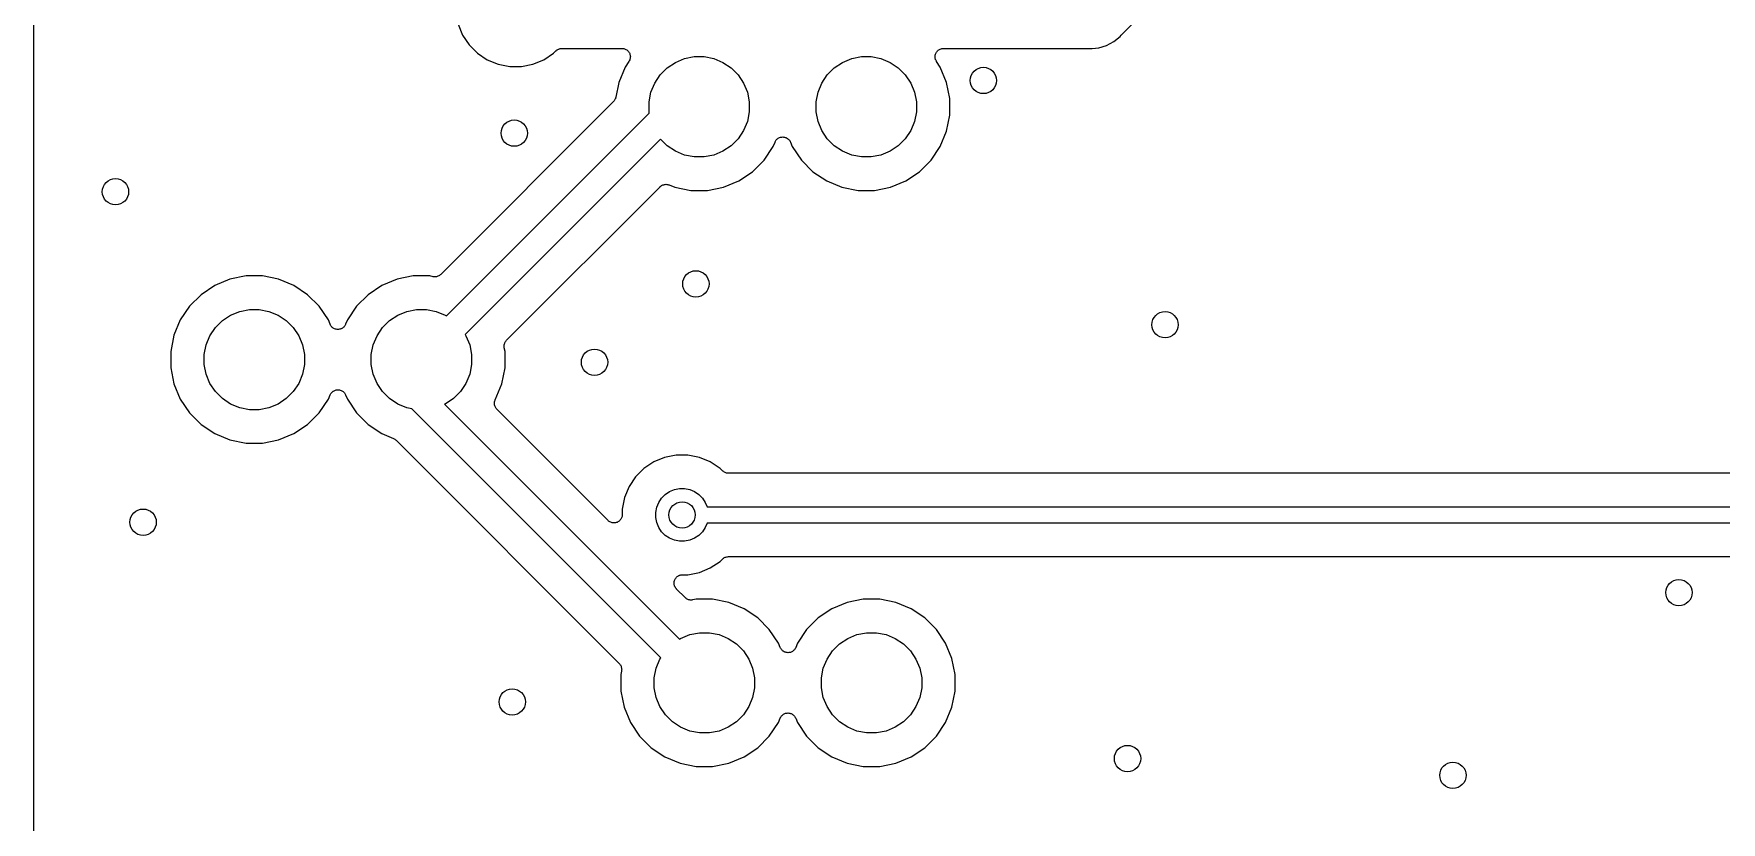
# Model space of a CAD drawing. Extents: x 103 to 213, y -152 to -90.
# Drawn here: x 103.06 to 128.7, y -125.19 to -113.21 of the extents above; entities that cross this region are included whole.
import ezdxf

# ---------------------------------------------------------------- set-up
doc = ezdxf.new("R2010")
doc.units = 0
doc.layers.add('BLACK', color=7, linetype='CONTINUOUS')

msp = doc.modelspace()

# ---------------------------------------------------------------- linework, layer by layer
at = {"layer": 'BLACK', "linetype": 'CONTINUOUS'}
for p, q in [((103.058, -149.984), (103.058, -92.8335)), ((119.594, -113.221), (132.145, -100.67)), ((109.507, -113.065), (109.575, -113.23)), ((109.575, -113.23), (109.675, -113.379)), ((119.363, -113.388), (119.473, -113.329)), ((119.473, -113.329), (119.57, -113.25)), ((119.57, -113.25), (119.586, -113.23)), ((119.586, -113.23), (119.587, -113.229)), ((119.587, -113.229), (119.591, -113.225)), ((119.591, -113.225), (119.594, -113.221)), ((109.675, -113.379), (109.801, -113.505)), ((109.801, -113.505), (109.95, -113.605)), ((109.95, -113.605), (110.115, -113.673)), ((110.645, -113.673), (110.81, -113.605)), ((110.81, -113.605), (110.959, -113.505)), ((110.959, -113.505), (110.994, -113.47)), ((110.994, -113.47), (110.995, -113.469)), ((110.994, -113.47), (110.994, -113.47)), ((110.994, -113.47), (110.994, -113.47)), ((110.994, -113.47), (110.994, -113.47)), ((110.995, -113.469), (111.004, -113.462)), ((111.004, -113.462), (111.013, -113.454)), ((111.013, -113.454), (111.014, -113.454)), ((111.014, -113.454), (111.015, -113.453)), ((111.015, -113.453), (111.025, -113.448)), ((111.025, -113.448), (111.035, -113.443)), ((111.035, -113.443), (111.036, -113.442)), ((111.036, -113.442), (111.037, -113.442)), ((111.037, -113.442), (111.048, -113.439)), ((111.048, -113.439), (111.059, -113.435)), ((111.059, -113.435), (111.06, -113.435)), ((111.06, -113.435), (111.072, -113.434)), ((111.06, -113.435), (111.06, -113.435)), ((111.072, -113.434), (111.084, -113.433)), ((111.084, -113.433), (111.998, -113.433)), ((111.998, -113.433), (111.999, -113.433)), ((111.999, -113.433), (111.999, -113.433)), ((111.999, -113.433), (111.999, -113.433)), ((111.999, -113.433), (111.999, -113.433)), ((111.999, -113.433), (112.012, -113.434)), ((112.012, -113.434), (112.024, -113.436)), ((112.024, -113.436), (112.024, -113.436)), ((112.024, -113.436), (112.024, -113.436)), ((112.024, -113.436), (112.036, -113.439)), ((112.036, -113.439), (112.047, -113.443)), ((112.047, -113.443), (112.047, -113.443)), ((112.047, -113.443), (112.048, -113.443)), ((112.048, -113.443), (112.058, -113.449)), ((112.058, -113.449), (112.069, -113.455)), ((112.069, -113.455), (112.069, -113.455)), ((112.069, -113.455), (112.069, -113.455)), ((112.069, -113.455), (112.079, -113.463)), ((112.079, -113.463), (112.088, -113.471)), ((112.088, -113.471), (112.088, -113.471)), ((112.088, -113.471), (112.088, -113.471)), ((112.088, -113.471), (112.096, -113.481)), ((112.096, -113.481), (112.104, -113.49)), ((112.104, -113.49), (112.104, -113.49)), ((112.104, -113.49), (112.104, -113.49)), ((112.104, -113.49), (112.11, -113.501)), ((112.11, -113.501), (112.115, -113.512)), ((112.115, -113.512), (112.115, -113.512)), ((112.115, -113.512), (112.115, -113.512)), ((112.115, -113.512), (112.119, -113.524)), ((112.118, -113.597), (112.115, -113.609)), ((112.122, -113.586), (112.118, -113.597)), ((112.119, -113.524), (112.122, -113.536)), ((112.122, -113.536), (112.122, -113.536)), ((112.122, -113.536), (112.122, -113.536)), ((112.122, -113.536), (112.123, -113.548)), ((112.123, -113.573), (112.122, -113.585)), ((112.122, -113.585), (112.122, -113.585)), ((112.122, -113.585), (112.122, -113.586)), ((112.123, -113.548), (112.125, -113.56)), ((112.125, -113.561), (112.123, -113.573)), ((112.125, -113.56), (112.125, -113.561)), ((112.125, -113.561), (112.125, -113.561)), ((112.809, -113.645), (112.948, -113.587)), ((112.948, -113.587), (113.095, -113.558)), ((113.095, -113.558), (113.245, -113.558)), ((113.245, -113.558), (113.392, -113.587)), ((113.392, -113.587), (113.531, -113.645)), ((115.349, -113.645), (115.488, -113.587)), ((115.488, -113.587), (115.635, -113.558)), ((115.635, -113.558), (115.785, -113.558)), ((115.785, -113.558), (115.932, -113.587)), ((115.932, -113.587), (116.071, -113.645)), ((116.755, -113.559), (116.757, -113.546)), ((116.756, -113.571), (116.755, -113.559)), ((116.755, -113.559), (116.755, -113.559)), ((116.755, -113.559), (116.755, -113.559)), ((116.757, -113.583), (116.756, -113.571)), ((116.757, -113.546), (116.758, -113.534)), ((116.758, -113.584), (116.757, -113.583)), ((116.758, -113.534), (116.762, -113.522)), ((116.758, -113.534), (116.758, -113.534)), ((116.758, -113.534), (116.758, -113.534)), ((116.761, -113.595), (116.758, -113.584)), ((116.758, -113.584), (116.758, -113.584)), ((116.764, -113.607), (116.761, -113.595)), ((116.762, -113.522), (116.765, -113.511)), ((116.765, -113.607), (116.764, -113.607)), ((116.765, -113.51), (116.771, -113.5)), ((116.765, -113.511), (116.765, -113.51)), ((116.765, -113.511), (116.765, -113.511)), ((116.765, -113.608), (116.765, -113.607)), ((116.771, -113.5), (116.777, -113.489)), ((116.777, -113.489), (116.785, -113.479)), ((116.777, -113.489), (116.777, -113.489)), ((116.777, -113.489), (116.777, -113.489)), ((116.785, -113.479), (116.793, -113.47)), ((116.793, -113.469), (116.803, -113.462)), ((116.793, -113.47), (116.793, -113.469)), ((116.793, -113.47), (116.793, -113.47)), ((116.803, -113.462), (116.812, -113.454)), ((116.812, -113.454), (116.812, -113.454)), ((116.812, -113.454), (116.813, -113.454)), ((116.813, -113.454), (116.823, -113.448)), ((116.823, -113.448), (116.834, -113.443)), ((116.834, -113.442), (116.846, -113.439)), ((116.834, -113.443), (116.834, -113.442)), ((116.834, -113.443), (116.834, -113.443)), ((116.846, -113.439), (116.858, -113.435)), ((116.858, -113.435), (116.87, -113.434)), ((116.858, -113.435), (116.858, -113.435)), ((116.858, -113.435), (116.858, -113.435)), ((116.87, -113.434), (116.882, -113.433)), ((116.882, -113.433), (119.083, -113.433)), ((119.083, -113.433), (119.084, -113.433)), ((119.084, -113.433), (119.09, -113.434)), ((119.09, -113.434), (119.095, -113.434)), ((119.095, -113.434), (119.12, -113.436)), ((119.12, -113.436), (119.145, -113.434)), ((119.145, -113.434), (119.244, -113.424)), ((119.145, -113.434), (119.145, -113.434)), ((119.244, -113.424), (119.363, -113.388)), ((110.115, -113.673), (110.291, -113.708)), ((110.291, -113.708), (110.469, -113.708)), ((110.469, -113.708), (110.645, -113.673)), ((112.045, -113.718), (111.949, -113.95)), ((112.103, -113.631), (112.045, -113.718)), ((112.109, -113.62), (112.103, -113.631)), ((112.115, -113.609), (112.109, -113.62)), ((112.115, -113.609), (112.115, -113.609)), ((112.115, -113.609), (112.115, -113.609)), ((112.495, -113.959), (112.578, -113.834)), ((112.578, -113.834), (112.684, -113.728)), ((112.684, -113.728), (112.809, -113.645)), ((113.531, -113.645), (113.656, -113.728)), ((113.656, -113.728), (113.762, -113.834)), ((113.762, -113.834), (113.845, -113.959)), ((115.035, -113.959), (115.118, -113.834)), ((115.118, -113.834), (115.224, -113.728)), ((115.224, -113.728), (115.349, -113.645)), ((116.071, -113.645), (116.196, -113.728)), ((116.196, -113.728), (116.302, -113.834)), ((116.302, -113.834), (116.385, -113.959)), ((116.77, -113.618), (116.765, -113.608)), ((116.776, -113.629), (116.77, -113.618)), ((116.776, -113.63), (116.776, -113.629)), ((116.777, -113.631), (116.776, -113.63)), ((116.776, -113.63), (116.776, -113.63)), ((116.776, -113.63), (116.776, -113.63)), ((116.835, -113.718), (116.777, -113.631)), ((116.931, -113.95), (116.835, -113.718)), ((111.949, -113.95), (111.904, -114.174)), ((112.408, -114.245), (112.437, -114.098)), ((112.437, -114.098), (112.495, -113.959)), ((113.845, -113.959), (113.903, -114.098)), ((113.903, -114.098), (113.932, -114.245)), ((114.948, -114.245), (114.977, -114.098)), ((114.977, -114.098), (115.035, -113.959)), ((116.385, -113.959), (116.443, -114.098)), ((116.443, -114.098), (116.472, -114.245)), ((116.98, -114.195), (116.931, -113.95)), ((111.869, -114.239), (109.243, -116.866)), ((111.877, -114.23), (111.869, -114.239)), ((111.884, -114.221), (111.877, -114.23)), ((111.885, -114.221), (111.884, -114.221)), ((111.891, -114.21), (111.885, -114.22)), ((111.885, -114.22), (111.885, -114.221)), ((111.896, -114.2), (111.891, -114.21)), ((111.897, -114.198), (111.896, -114.199)), ((111.896, -114.199), (111.896, -114.2)), ((111.9, -114.187), (111.897, -114.198)), ((111.904, -114.176), (111.9, -114.187)), ((111.904, -114.174), (111.904, -114.175)), ((111.904, -114.175), (111.904, -114.175)), ((111.904, -114.175), (111.904, -114.175)), ((111.904, -114.175), (111.904, -114.176)), ((112.408, -114.395), (112.408, -114.245)), ((113.932, -114.245), (113.932, -114.395)), ((114.948, -114.395), (114.948, -114.245)), ((116.472, -114.245), (116.472, -114.395)), ((116.98, -114.445), (116.98, -114.195)), ((109.33, -117.497), (112.412, -114.415)), ((112.412, -114.415), (112.408, -114.395)), ((113.903, -114.542), (113.845, -114.681)), ((113.932, -114.395), (113.903, -114.542)), ((114.977, -114.542), (114.948, -114.395)), ((115.035, -114.681), (114.977, -114.542)), ((116.443, -114.542), (116.385, -114.681)), ((116.472, -114.395), (116.443, -114.542)), ((116.931, -114.69), (116.98, -114.445)), ((112.583, -114.81), (109.613, -117.78)), ((112.684, -114.912), (112.583, -114.81)), ((113.762, -114.806), (113.656, -114.912)), ((113.845, -114.681), (113.762, -114.806)), ((114.295, -114.922), (114.323, -114.856)), ((114.323, -114.854), (114.329, -114.843)), ((114.323, -114.855), (114.323, -114.854)), ((114.323, -114.856), (114.323, -114.855)), ((114.323, -114.855), (114.323, -114.855)), ((114.323, -114.855), (114.323, -114.855)), ((114.329, -114.843), (114.335, -114.833)), ((114.335, -114.833), (114.343, -114.823)), ((114.335, -114.833), (114.335, -114.833)), ((114.335, -114.833), (114.335, -114.833)), ((114.343, -114.823), (114.351, -114.814)), ((114.351, -114.814), (114.361, -114.806)), ((114.351, -114.814), (114.351, -114.814)), ((114.351, -114.814), (114.351, -114.814)), ((114.361, -114.806), (114.37, -114.798)), ((114.37, -114.798), (114.37, -114.798)), ((114.37, -114.798), (114.371, -114.798)), ((114.371, -114.798), (114.381, -114.793)), ((114.381, -114.793), (114.392, -114.787)), ((114.392, -114.787), (114.392, -114.787)), ((114.392, -114.787), (114.393, -114.787)), ((114.393, -114.787), (114.404, -114.783)), ((114.404, -114.783), (114.416, -114.78)), ((114.416, -114.78), (114.429, -114.779)), ((114.416, -114.78), (114.416, -114.78)), ((114.416, -114.78), (114.416, -114.78)), ((114.429, -114.779), (114.441, -114.777)), ((114.441, -114.777), (114.441, -114.778)), ((114.441, -114.778), (114.441, -114.777)), ((114.441, -114.777), (114.453, -114.779)), ((114.453, -114.779), (114.465, -114.78)), ((114.465, -114.78), (114.466, -114.78)), ((114.466, -114.78), (114.466, -114.78)), ((114.466, -114.78), (114.477, -114.784)), ((114.477, -114.784), (114.489, -114.787)), ((114.489, -114.787), (114.489, -114.787)), ((114.489, -114.787), (114.489, -114.787)), ((114.489, -114.787), (114.5, -114.793)), ((114.5, -114.793), (114.511, -114.799)), ((114.511, -114.799), (114.511, -114.799)), ((114.511, -114.799), (114.511, -114.799)), ((114.511, -114.799), (114.52, -114.807)), ((114.52, -114.807), (114.53, -114.815)), ((114.53, -114.815), (114.53, -114.815)), ((114.53, -114.815), (114.53, -114.815)), ((114.53, -114.815), (114.538, -114.824)), ((114.538, -114.824), (114.546, -114.834)), ((114.546, -114.834), (114.546, -114.834)), ((114.546, -114.834), (114.546, -114.834)), ((114.546, -114.834), (114.551, -114.845)), ((114.551, -114.845), (114.557, -114.856)), ((114.557, -114.856), (114.585, -114.922)), ((115.118, -114.806), (115.035, -114.681)), ((115.224, -114.912), (115.118, -114.806)), ((116.302, -114.806), (116.196, -114.912)), ((116.385, -114.681), (116.302, -114.806)), ((116.835, -114.922), (116.931, -114.69)), ((112.809, -114.995), (112.684, -114.912)), ((112.948, -115.053), (112.809, -114.995)), ((113.095, -115.082), (112.948, -115.053)), ((113.245, -115.082), (113.095, -115.082)), ((113.392, -115.053), (113.245, -115.082)), ((113.531, -114.995), (113.392, -115.053)), ((113.656, -114.912), (113.531, -114.995)), ((113.98, -115.306), (114.156, -115.13)), ((114.156, -115.13), (114.295, -114.922)), ((114.585, -114.922), (114.724, -115.13)), ((114.724, -115.13), (114.9, -115.306)), ((115.349, -114.995), (115.224, -114.912)), ((115.488, -115.053), (115.349, -114.995)), ((115.635, -115.082), (115.488, -115.053)), ((115.785, -115.082), (115.635, -115.082)), ((115.932, -115.053), (115.785, -115.082)), ((116.071, -114.995), (115.932, -115.053)), ((116.196, -114.912), (116.071, -114.995)), ((116.52, -115.306), (116.696, -115.13)), ((116.696, -115.13), (116.835, -114.922)), ((113.772, -115.445), (113.98, -115.306)), ((114.9, -115.306), (115.108, -115.445)), ((116.312, -115.445), (116.52, -115.306)), ((110.244, -117.867), (112.577, -115.534)), ((112.577, -115.534), (112.578, -115.534)), ((112.578, -115.534), (112.578, -115.533)), ((112.578, -115.533), (112.579, -115.533)), ((112.578, -115.534), (112.578, -115.534)), ((112.579, -115.533), (112.588, -115.525)), ((112.588, -115.525), (112.597, -115.518)), ((112.597, -115.518), (112.598, -115.517)), ((112.597, -115.518), (112.597, -115.518)), ((112.598, -115.517), (112.608, -115.512)), ((112.608, -115.512), (112.619, -115.506)), ((112.619, -115.506), (112.619, -115.506)), ((112.619, -115.506), (112.62, -115.506)), ((112.62, -115.506), (112.631, -115.503)), ((112.631, -115.503), (112.643, -115.499)), ((112.643, -115.499), (112.643, -115.499)), ((112.643, -115.499), (112.644, -115.499)), ((112.644, -115.499), (112.655, -115.498)), ((112.655, -115.498), (112.667, -115.497)), ((112.667, -115.497), (112.668, -115.497)), ((112.668, -115.497), (112.668, -115.497)), ((112.668, -115.497), (112.68, -115.498)), ((112.68, -115.498), (112.692, -115.499)), ((112.692, -115.499), (112.693, -115.499)), ((112.693, -115.499), (112.693, -115.499)), ((112.693, -115.499), (112.704, -115.503)), ((112.704, -115.503), (112.716, -115.506)), ((112.716, -115.506), (112.8, -115.541)), ((112.8, -115.541), (113.045, -115.59)), ((113.045, -115.59), (113.295, -115.59)), ((113.295, -115.59), (113.54, -115.541)), ((113.54, -115.541), (113.772, -115.445)), ((115.108, -115.445), (115.34, -115.541)), ((115.34, -115.541), (115.585, -115.59)), ((115.585, -115.59), (115.835, -115.59)), ((115.835, -115.59), (116.08, -115.541)), ((116.08, -115.541), (116.312, -115.445)), ((106.04, -116.939), (105.808, -117.035)), ((106.285, -116.89), (106.04, -116.939)), ((106.535, -116.89), (106.285, -116.89)), ((106.78, -116.939), (106.535, -116.89)), ((107.012, -117.035), (106.78, -116.939)), ((108.58, -116.939), (108.348, -117.035)), ((108.825, -116.89), (108.58, -116.939)), ((109.075, -116.89), (108.825, -116.89)), ((109.128, -116.901), (109.075, -116.89)), ((109.14, -116.902), (109.128, -116.901)), ((109.152, -116.903), (109.14, -116.902)), ((109.153, -116.903), (109.152, -116.903)), ((109.152, -116.903), (109.152, -116.903)), ((109.165, -116.902), (109.153, -116.903)), ((109.176, -116.901), (109.165, -116.902)), ((109.177, -116.901), (109.176, -116.901)), ((109.178, -116.901), (109.177, -116.901)), ((109.189, -116.897), (109.178, -116.901)), ((109.2, -116.894), (109.189, -116.897)), ((109.201, -116.894), (109.2, -116.894)), ((109.212, -116.888), (109.201, -116.893)), ((109.201, -116.893), (109.201, -116.894)), ((109.222, -116.883), (109.212, -116.888)), ((109.223, -116.882), (109.222, -116.883)), ((109.232, -116.874), (109.223, -116.882)), ((109.223, -116.882), (109.223, -116.882)), ((109.242, -116.867), (109.232, -116.874)), ((109.243, -116.866), (109.242, -116.867)), ((109.243, -116.866), (109.243, -116.866)), ((109.243, -116.866), (109.243, -116.866)), ((109.243, -116.866), (109.243, -116.866)), ((105.6, -117.174), (105.424, -117.35)), ((105.808, -117.035), (105.6, -117.174)), ((107.22, -117.174), (107.012, -117.035)), ((107.396, -117.35), (107.22, -117.174)), ((108.14, -117.174), (107.964, -117.35)), ((108.348, -117.035), (108.14, -117.174)), ((105.424, -117.35), (105.285, -117.558)), ((106.049, -117.485), (106.188, -117.427)), ((106.188, -117.427), (106.335, -117.398)), ((106.335, -117.398), (106.485, -117.398)), ((106.485, -117.398), (106.632, -117.427)), ((106.632, -117.427), (106.771, -117.485)), ((107.535, -117.558), (107.396, -117.35)), ((107.964, -117.35), (107.825, -117.558)), ((108.589, -117.485), (108.728, -117.427)), ((108.728, -117.427), (108.875, -117.398)), ((108.875, -117.398), (109.025, -117.398)), ((109.025, -117.398), (109.172, -117.427)), ((109.172, -117.427), (109.311, -117.485)), ((105.285, -117.558), (105.189, -117.79)), ((105.735, -117.799), (105.818, -117.674)), ((105.818, -117.674), (105.924, -117.568)), ((105.924, -117.568), (106.049, -117.485)), ((106.771, -117.485), (106.896, -117.568)), ((106.896, -117.568), (107.002, -117.674)), ((107.002, -117.674), (107.085, -117.799)), ((107.563, -117.624), (107.535, -117.558)), ((107.568, -117.635), (107.563, -117.624)), ((107.574, -117.646), (107.568, -117.635)), ((107.582, -117.655), (107.574, -117.646)), ((107.574, -117.646), (107.574, -117.646)), ((107.574, -117.646), (107.574, -117.646)), ((107.59, -117.665), (107.582, -117.655)), ((107.599, -117.673), (107.59, -117.665)), ((107.59, -117.665), (107.59, -117.665)), ((107.59, -117.665), (107.59, -117.665)), ((107.609, -117.681), (107.599, -117.673)), ((107.62, -117.687), (107.609, -117.681)), ((107.609, -117.681), (107.609, -117.681)), ((107.609, -117.681), (107.609, -117.681)), ((107.631, -117.693), (107.62, -117.687)), ((107.643, -117.696), (107.631, -117.693)), ((107.631, -117.693), (107.631, -117.693)), ((107.631, -117.693), (107.631, -117.693)), ((107.654, -117.7), (107.643, -117.696)), ((107.655, -117.7), (107.654, -117.7)), ((107.654, -117.7), (107.654, -117.7)), ((107.667, -117.701), (107.655, -117.7)), ((107.679, -117.703), (107.667, -117.701)), ((107.691, -117.701), (107.679, -117.703)), ((107.679, -117.703), (107.679, -117.702)), ((107.679, -117.702), (107.679, -117.703)), ((107.704, -117.7), (107.691, -117.701)), ((107.716, -117.697), (107.704, -117.7)), ((107.704, -117.7), (107.704, -117.7)), ((107.704, -117.7), (107.704, -117.7)), ((107.727, -117.693), (107.716, -117.697)), ((107.728, -117.693), (107.727, -117.693)), ((107.738, -117.688), (107.728, -117.693)), ((107.728, -117.693), (107.728, -117.693)), ((107.749, -117.682), (107.738, -117.688)), ((107.75, -117.682), (107.749, -117.682)), ((107.759, -117.674), (107.75, -117.682)), ((107.75, -117.682), (107.75, -117.682)), ((107.769, -117.666), (107.759, -117.674)), ((107.777, -117.657), (107.769, -117.666)), ((107.769, -117.666), (107.769, -117.666)), ((107.769, -117.666), (107.769, -117.666)), ((107.785, -117.647), (107.777, -117.657)), ((107.791, -117.637), (107.785, -117.647)), ((107.785, -117.647), (107.785, -117.647)), ((107.785, -117.647), (107.785, -117.647)), ((107.797, -117.626), (107.791, -117.637)), ((107.825, -117.558), (107.797, -117.624)), ((107.797, -117.624), (107.797, -117.625)), ((107.797, -117.625), (107.797, -117.625)), ((107.797, -117.625), (107.797, -117.625)), ((107.797, -117.625), (107.797, -117.626)), ((108.275, -117.799), (108.358, -117.674)), ((108.358, -117.674), (108.464, -117.568)), ((108.464, -117.568), (108.589, -117.485)), ((109.311, -117.485), (109.33, -117.497)), ((105.189, -117.79), (105.14, -118.035)), ((105.648, -118.085), (105.677, -117.938)), ((105.677, -117.938), (105.735, -117.799)), ((107.085, -117.799), (107.143, -117.938)), ((107.143, -117.938), (107.172, -118.085)), ((108.188, -118.085), (108.217, -117.938)), ((108.217, -117.938), (108.275, -117.799)), ((109.613, -117.78), (109.625, -117.799)), ((109.625, -117.799), (109.683, -117.938)), ((109.683, -117.938), (109.712, -118.085)), ((110.207, -117.955), (110.208, -117.944)), ((110.207, -117.956), (110.207, -117.955)), ((110.208, -117.968), (110.207, -117.956)), ((110.207, -117.956), (110.207, -117.956)), ((110.208, -117.944), (110.209, -117.932)), ((110.209, -117.932), (110.21, -117.931)), ((110.21, -117.931), (110.213, -117.919)), ((110.21, -117.931), (110.21, -117.931)), ((110.213, -117.919), (110.217, -117.908)), ((110.217, -117.907), (110.223, -117.897)), ((110.217, -117.908), (110.217, -117.907)), ((110.217, -117.908), (110.217, -117.908)), ((110.223, -117.897), (110.228, -117.886)), ((110.228, -117.886), (110.229, -117.886)), ((110.229, -117.885), (110.237, -117.876)), ((110.229, -117.886), (110.229, -117.885)), ((110.237, -117.876), (110.244, -117.867)), ((105.14, -118.035), (105.14, -118.285)), ((105.648, -118.235), (105.648, -118.085)), ((107.172, -118.085), (107.172, -118.235)), ((108.188, -118.235), (108.188, -118.085)), ((109.712, -118.085), (109.712, -118.235)), ((110.209, -117.98), (110.208, -117.968)), ((110.209, -117.981), (110.209, -117.98)), ((110.209, -117.982), (110.209, -117.981)), ((110.209, -117.981), (110.209, -117.981)), ((110.209, -117.981), (110.209, -117.981)), ((110.22, -118.035), (110.209, -117.982)), ((110.22, -118.285), (110.22, -118.035)), ((105.14, -118.285), (105.189, -118.53)), ((105.677, -118.382), (105.648, -118.235)), ((105.735, -118.521), (105.677, -118.382)), ((107.143, -118.382), (107.085, -118.521)), ((107.172, -118.235), (107.143, -118.382)), ((108.217, -118.382), (108.188, -118.235)), ((108.275, -118.521), (108.217, -118.382)), ((109.683, -118.382), (109.625, -118.521)), ((109.712, -118.235), (109.683, -118.382)), ((110.171, -118.53), (110.22, -118.285)), ((105.189, -118.53), (105.285, -118.762)), ((105.818, -118.646), (105.735, -118.521)), ((105.924, -118.752), (105.818, -118.646)), ((107.002, -118.646), (106.896, -118.752)), ((107.085, -118.521), (107.002, -118.646)), ((107.535, -118.762), (107.563, -118.696)), ((107.563, -118.694), (107.569, -118.683)), ((107.563, -118.695), (107.563, -118.694)), ((107.563, -118.696), (107.563, -118.695)), ((107.563, -118.695), (107.563, -118.695)), ((107.563, -118.695), (107.563, -118.695)), ((107.569, -118.683), (107.575, -118.673)), ((107.575, -118.673), (107.583, -118.663)), ((107.575, -118.673), (107.575, -118.673)), ((107.575, -118.673), (107.575, -118.673)), ((107.583, -118.663), (107.591, -118.654)), ((107.591, -118.654), (107.601, -118.646)), ((107.591, -118.654), (107.591, -118.654)), ((107.591, -118.654), (107.591, -118.654)), ((107.601, -118.646), (107.61, -118.638)), ((107.61, -118.638), (107.61, -118.638)), ((107.61, -118.638), (107.611, -118.638)), ((107.611, -118.638), (107.621, -118.633)), ((107.621, -118.633), (107.632, -118.627)), ((107.632, -118.627), (107.632, -118.627)), ((107.632, -118.627), (107.633, -118.627)), ((107.633, -118.627), (107.644, -118.623)), ((107.644, -118.623), (107.656, -118.62)), ((107.656, -118.62), (107.669, -118.619)), ((107.656, -118.62), (107.656, -118.62)), ((107.656, -118.62), (107.656, -118.62)), ((107.669, -118.619), (107.681, -118.617)), ((107.681, -118.617), (107.681, -118.618)), ((107.681, -118.618), (107.681, -118.617)), ((107.681, -118.617), (107.693, -118.619)), ((107.693, -118.619), (107.705, -118.62)), ((107.705, -118.62), (107.706, -118.62)), ((107.706, -118.62), (107.706, -118.62)), ((107.706, -118.62), (107.717, -118.624)), ((107.717, -118.624), (107.729, -118.627)), ((107.729, -118.627), (107.729, -118.627)), ((107.729, -118.627), (107.729, -118.627)), ((107.729, -118.627), (107.74, -118.633)), ((107.74, -118.633), (107.751, -118.639)), ((107.751, -118.639), (107.751, -118.639)), ((107.751, -118.639), (107.751, -118.639)), ((107.751, -118.639), (107.76, -118.647)), ((107.76, -118.647), (107.77, -118.655)), ((107.77, -118.655), (107.77, -118.655)), ((107.77, -118.655), (107.77, -118.655)), ((107.77, -118.655), (107.778, -118.664)), ((107.778, -118.664), (107.786, -118.674)), ((107.786, -118.674), (107.786, -118.674)), ((107.786, -118.674), (107.786, -118.674)), ((107.786, -118.674), (107.791, -118.685)), ((107.791, -118.685), (107.797, -118.696)), ((107.797, -118.696), (107.825, -118.762)), ((108.358, -118.646), (108.275, -118.521)), ((108.464, -118.752), (108.358, -118.646)), ((109.542, -118.646), (109.436, -118.752)), ((109.625, -118.521), (109.542, -118.646)), ((110.072, -118.769), (110.171, -118.53)), ((105.285, -118.762), (105.424, -118.97)), ((105.424, -118.97), (105.6, -119.146)), ((106.049, -118.835), (105.924, -118.752)), ((106.188, -118.893), (106.049, -118.835)), ((106.335, -118.922), (106.188, -118.893)), ((106.485, -118.922), (106.335, -118.922)), ((106.632, -118.893), (106.485, -118.922)), ((106.771, -118.835), (106.632, -118.893)), ((106.896, -118.752), (106.771, -118.835)), ((107.22, -119.146), (107.396, -118.97)), ((107.396, -118.97), (107.535, -118.762)), ((107.825, -118.762), (107.964, -118.97)), ((107.964, -118.97), (108.14, -119.146)), ((108.589, -118.835), (108.464, -118.752)), ((108.728, -118.893), (108.589, -118.835)), ((108.805, -118.908), (108.728, -118.893)), ((108.808, -118.912), (108.805, -118.908)), ((108.816, -118.918), (108.808, -118.912)), ((112.587, -122.69), (108.816, -118.918)), ((109.311, -118.835), (109.302, -118.839)), ((109.302, -118.839), (112.87, -122.407)), ((109.436, -118.752), (109.311, -118.835)), ((110.059, -118.824), (110.06, -118.812)), ((110.059, -118.825), (110.059, -118.824)), ((110.059, -118.824), (110.059, -118.824)), ((110.06, -118.836), (110.059, -118.825)), ((110.06, -118.812), (110.061, -118.8)), ((110.061, -118.848), (110.06, -118.836)), ((110.061, -118.8), (110.062, -118.799)), ((110.061, -118.8), (110.061, -118.8)), ((110.061, -118.849), (110.061, -118.848)), ((110.065, -118.861), (110.061, -118.849)), ((110.061, -118.849), (110.061, -118.849)), ((110.062, -118.799), (110.065, -118.788)), ((110.065, -118.788), (110.069, -118.776)), ((110.068, -118.872), (110.065, -118.861)), ((110.068, -118.873), (110.068, -118.872)), ((110.074, -118.884), (110.068, -118.873)), ((110.068, -118.873), (110.068, -118.873)), ((110.069, -118.775), (110.072, -118.769)), ((110.069, -118.776), (110.069, -118.775)), ((110.069, -118.776), (110.069, -118.776)), ((110.079, -118.894), (110.074, -118.884)), ((110.08, -118.895), (110.079, -118.894)), ((110.087, -118.904), (110.08, -118.895)), ((110.08, -118.895), (110.08, -118.895)), ((110.095, -118.914), (110.087, -118.904)), ((110.096, -118.914), (110.095, -118.914)), ((110.095, -118.914), (110.095, -118.914)), ((110.095, -118.914), (110.095, -118.914)), ((110.096, -118.915), (110.096, -118.914)), ((111.785, -120.604), (110.096, -118.915)), ((105.6, -119.146), (105.808, -119.285)), ((107.012, -119.285), (107.22, -119.146)), ((108.14, -119.146), (108.348, -119.285)), ((105.808, -119.285), (106.04, -119.381)), ((106.04, -119.381), (106.285, -119.43)), ((106.285, -119.43), (106.535, -119.43)), ((106.535, -119.43), (106.78, -119.381)), ((106.78, -119.381), (107.012, -119.285)), ((108.348, -119.285), (108.523, -119.358)), ((108.523, -119.358), (108.524, -119.358)), ((108.524, -119.358), (108.535, -119.364)), ((108.535, -119.364), (108.545, -119.369)), ((108.545, -119.369), (108.545, -119.37)), ((108.545, -119.37), (108.546, -119.37)), ((108.546, -119.37), (108.555, -119.378)), ((108.555, -119.378), (108.564, -119.385)), ((108.564, -119.385), (111.956, -122.777)), ((112.48, -119.715), (112.331, -119.815)), ((112.645, -119.647), (112.48, -119.715)), ((112.821, -119.612), (112.645, -119.647)), ((112.999, -119.612), (112.821, -119.612)), ((113.175, -119.647), (112.999, -119.612)), ((113.34, -119.715), (113.175, -119.647)), ((113.489, -119.815), (113.34, -119.715)), ((112.205, -119.941), (112.105, -120.09)), ((112.331, -119.815), (112.205, -119.941)), ((113.524, -119.85), (113.489, -119.815)), ((113.533, -119.857), (113.524, -119.85)), ((113.542, -119.865), (113.533, -119.857)), ((113.543, -119.865), (113.542, -119.865)), ((113.543, -119.866), (113.543, -119.865)), ((113.553, -119.871), (113.543, -119.866)), ((113.564, -119.877), (113.553, -119.871)), ((113.565, -119.877), (113.564, -119.877)), ((113.564, -119.877), (113.564, -119.877)), ((113.576, -119.881), (113.565, -119.877)), ((113.587, -119.884), (113.576, -119.881)), ((113.588, -119.884), (113.587, -119.884)), ((113.589, -119.884), (113.588, -119.884)), ((113.6, -119.886), (113.589, -119.884)), ((113.612, -119.887), (113.6, -119.886)), ((113.613, -119.887), (113.612, -119.887)), ((113.614, -119.887), (113.613, -119.887)), ((113.613, -119.887), (113.613, -119.887)), ((113.613, -119.887), (113.613, -119.887)), ((146.275, -119.887), (113.614, -119.887)), ((112.037, -120.255), (112.002, -120.431)), ((112.105, -120.09), (112.037, -120.255)), ((112.556, -120.331), (112.599, -120.265)), ((112.599, -120.265), (112.655, -120.209)), ((112.655, -120.209), (112.721, -120.166)), ((112.721, -120.166), (112.793, -120.135)), ((112.793, -120.135), (112.871, -120.12)), ((112.871, -120.12), (112.949, -120.12)), ((112.949, -120.12), (113.027, -120.135)), ((113.027, -120.135), (113.099, -120.166)), ((113.099, -120.166), (113.165, -120.209)), ((113.165, -120.209), (113.221, -120.265)), ((113.221, -120.265), (113.264, -120.331)), ((112.001, -120.528), (111.999, -120.54)), ((112.002, -120.516), (112.001, -120.528)), ((112.002, -120.431), (112.002, -120.514)), ((112.002, -120.514), (112.002, -120.515)), ((112.002, -120.515), (112.002, -120.515)), ((112.002, -120.515), (112.002, -120.515)), ((112.002, -120.515), (112.002, -120.516)), ((112.51, -120.481), (112.525, -120.403)), ((112.51, -120.559), (112.51, -120.481)), ((112.525, -120.403), (112.556, -120.331)), ((113.264, -120.331), (113.291, -120.395)), ((113.291, -120.395), (146.538, -120.395)), ((111.795, -120.612), (111.785, -120.604)), ((111.804, -120.619), (111.795, -120.612)), ((111.804, -120.62), (111.804, -120.619)), ((111.815, -120.625), (111.804, -120.62)), ((111.804, -120.62), (111.804, -120.62)), ((111.826, -120.631), (111.815, -120.625)), ((111.838, -120.635), (111.826, -120.631)), ((111.826, -120.631), (111.826, -120.631)), ((111.826, -120.631), (111.826, -120.631)), ((111.849, -120.639), (111.838, -120.635)), ((111.85, -120.639), (111.849, -120.639)), ((111.862, -120.64), (111.85, -120.639)), ((111.85, -120.639), (111.85, -120.639)), ((111.874, -120.641), (111.862, -120.64)), ((111.875, -120.641), (111.874, -120.641)), ((111.874, -120.641), (111.874, -120.641)), ((111.887, -120.64), (111.875, -120.641)), ((111.899, -120.639), (111.887, -120.64)), ((111.911, -120.635), (111.899, -120.639)), ((111.899, -120.639), (111.899, -120.639)), ((111.899, -120.639), (111.899, -120.639)), ((111.923, -120.632), (111.911, -120.635)), ((111.934, -120.626), (111.923, -120.632)), ((111.923, -120.632), (111.923, -120.632)), ((111.923, -120.632), (111.923, -120.632)), ((111.945, -120.62), (111.934, -120.626)), ((111.954, -120.612), (111.945, -120.62)), ((111.945, -120.62), (111.945, -120.62)), ((111.945, -120.62), (111.945, -120.62)), ((111.964, -120.605), (111.954, -120.612)), ((111.972, -120.595), (111.964, -120.605)), ((111.964, -120.605), (111.964, -120.605)), ((111.964, -120.605), (111.964, -120.605)), ((111.98, -120.586), (111.972, -120.595)), ((111.986, -120.575), (111.98, -120.586)), ((111.98, -120.586), (111.98, -120.586)), ((111.98, -120.586), (111.98, -120.586)), ((111.992, -120.564), (111.986, -120.575)), ((111.996, -120.552), (111.992, -120.564)), ((111.992, -120.564), (111.992, -120.564)), ((111.992, -120.564), (111.992, -120.564)), ((111.999, -120.541), (111.996, -120.552)), ((111.999, -120.54), (111.999, -120.54)), ((111.999, -120.54), (111.999, -120.541)), ((112.525, -120.637), (112.51, -120.559)), ((112.556, -120.709), (112.525, -120.637)), ((112.599, -120.775), (112.556, -120.709)), ((112.655, -120.831), (112.599, -120.775)), ((113.221, -120.775), (113.165, -120.831)), ((113.264, -120.709), (113.221, -120.775)), ((113.291, -120.645), (113.264, -120.709)), ((146.584, -120.645), (113.291, -120.645)), ((112.721, -120.874), (112.655, -120.831)), ((112.793, -120.905), (112.721, -120.874)), ((112.871, -120.92), (112.793, -120.905)), ((112.949, -120.92), (112.871, -120.92)), ((113.027, -120.905), (112.949, -120.92)), ((113.099, -120.874), (113.027, -120.905)), ((113.165, -120.831), (113.099, -120.874)), ((113.34, -121.325), (113.489, -121.225)), ((113.489, -121.225), (113.524, -121.19)), ((113.524, -121.19), (113.525, -121.189)), ((113.524, -121.19), (113.524, -121.19)), ((113.524, -121.19), (113.524, -121.19)), ((113.524, -121.19), (113.524, -121.19)), ((113.525, -121.189), (113.534, -121.182)), ((113.534, -121.182), (113.543, -121.174)), ((113.543, -121.174), (113.544, -121.174)), ((113.544, -121.174), (113.545, -121.173)), ((113.545, -121.173), (113.555, -121.168)), ((113.555, -121.168), (113.565, -121.163)), ((113.565, -121.163), (113.566, -121.162)), ((113.566, -121.162), (113.567, -121.162)), ((113.567, -121.162), (113.578, -121.159)), ((113.578, -121.159), (113.589, -121.155)), ((113.589, -121.155), (113.59, -121.155)), ((113.59, -121.155), (113.602, -121.154)), ((113.59, -121.155), (113.59, -121.155)), ((113.602, -121.154), (113.614, -121.153)), ((113.614, -121.153), (146.553, -121.153)), ((112.789, -121.554), (112.79, -121.542)), ((112.79, -121.566), (112.789, -121.554)), ((112.789, -121.554), (112.789, -121.554)), ((112.789, -121.554), (112.789, -121.554)), ((112.79, -121.542), (112.791, -121.529)), ((112.791, -121.529), (112.792, -121.529)), ((112.792, -121.529), (112.795, -121.517)), ((112.792, -121.529), (112.792, -121.529)), ((112.795, -121.517), (112.799, -121.506)), ((112.799, -121.505), (112.805, -121.495)), ((112.799, -121.506), (112.799, -121.505)), ((112.799, -121.506), (112.799, -121.506)), ((112.805, -121.495), (112.811, -121.484)), ((112.811, -121.484), (112.819, -121.474)), ((112.811, -121.484), (112.811, -121.484)), ((112.811, -121.484), (112.811, -121.484)), ((112.819, -121.474), (112.826, -121.465)), ((112.826, -121.465), (112.827, -121.465)), ((112.827, -121.465), (112.836, -121.457)), ((112.827, -121.465), (112.827, -121.465)), ((112.836, -121.457), (112.846, -121.449)), ((112.846, -121.449), (112.857, -121.443)), ((112.846, -121.449), (112.846, -121.449)), ((112.846, -121.449), (112.846, -121.449)), ((112.857, -121.443), (112.867, -121.438)), ((112.867, -121.438), (112.868, -121.438)), ((112.868, -121.437), (112.88, -121.434)), ((112.868, -121.438), (112.868, -121.437)), ((112.88, -121.434), (112.891, -121.43)), ((112.891, -121.43), (112.891, -121.43)), ((112.891, -121.43), (112.892, -121.43)), ((112.892, -121.43), (112.904, -121.429)), ((112.904, -121.429), (112.916, -121.428)), ((112.916, -121.428), (112.999, -121.428)), ((112.999, -121.428), (113.175, -121.393)), ((113.175, -121.393), (113.34, -121.325)), ((112.791, -121.578), (112.79, -121.566)), ((112.791, -121.579), (112.791, -121.578)), ((112.795, -121.59), (112.791, -121.579)), ((112.791, -121.579), (112.791, -121.579)), ((112.798, -121.602), (112.795, -121.59)), ((112.798, -121.603), (112.798, -121.602)), ((112.798, -121.602), (112.798, -121.602)), ((112.804, -121.613), (112.798, -121.603)), ((112.809, -121.624), (112.804, -121.613)), ((112.81, -121.625), (112.809, -121.624)), ((112.809, -121.624), (112.809, -121.624)), ((112.817, -121.634), (112.81, -121.625)), ((112.825, -121.644), (112.817, -121.634)), ((112.826, -121.645), (112.825, -121.644)), ((112.825, -121.644), (112.825, -121.644)), ((112.825, -121.644), (112.825, -121.644)), ((112.825, -121.644), (112.825, -121.644)), ((112.957, -121.776), (112.826, -121.645)), ((112.966, -121.783), (112.957, -121.776)), ((112.975, -121.791), (112.966, -121.783)), ((112.976, -121.791), (112.975, -121.791)), ((112.976, -121.792), (112.976, -121.791)), ((112.987, -121.797), (112.976, -121.792)), ((112.997, -121.803), (112.987, -121.797)), ((112.998, -121.803), (112.997, -121.803)), ((113.009, -121.807), (112.998, -121.803)), ((112.998, -121.803), (112.998, -121.803)), ((113.021, -121.81), (113.009, -121.807)), ((113.022, -121.811), (113.021, -121.81)), ((113.021, -121.81), (113.021, -121.81)), ((113.033, -121.812), (113.022, -121.811)), ((113.045, -121.813), (113.033, -121.812)), ((113.046, -121.813), (113.045, -121.813)), ((113.058, -121.812), (113.046, -121.813)), ((113.046, -121.813), (113.046, -121.813)), ((113.07, -121.811), (113.058, -121.812)), ((113.071, -121.811), (113.07, -121.811)), ((113.072, -121.811), (113.071, -121.811)), ((113.071, -121.811), (113.071, -121.811)), ((113.071, -121.811), (113.071, -121.811)), ((113.125, -121.8), (113.072, -121.811)), ((113.375, -121.8), (113.125, -121.8)), ((113.62, -121.849), (113.375, -121.8)), ((115.665, -121.8), (115.42, -121.849)), ((115.915, -121.8), (115.665, -121.8)), ((116.16, -121.849), (115.915, -121.8)), ((113.852, -121.945), (113.62, -121.849)), ((114.06, -122.084), (113.852, -121.945)), ((115.188, -121.945), (114.98, -122.084)), ((115.42, -121.849), (115.188, -121.945)), ((116.392, -121.945), (116.16, -121.849)), ((116.6, -122.084), (116.392, -121.945)), ((113.028, -122.337), (113.175, -122.308)), ((113.175, -122.308), (113.325, -122.308)), ((113.325, -122.308), (113.472, -122.337)), ((114.236, -122.26), (114.06, -122.084)), ((114.375, -122.468), (114.236, -122.26)), ((114.804, -122.26), (114.665, -122.468)), ((114.98, -122.084), (114.804, -122.26)), ((115.568, -122.337), (115.715, -122.308)), ((115.715, -122.308), (115.865, -122.308)), ((115.865, -122.308), (116.012, -122.337)), ((116.776, -122.26), (116.6, -122.084)), ((116.915, -122.468), (116.776, -122.26)), ((112.87, -122.407), (112.889, -122.395)), ((112.889, -122.395), (113.028, -122.337)), ((113.472, -122.337), (113.611, -122.395)), ((113.611, -122.395), (113.736, -122.478)), ((113.736, -122.478), (113.842, -122.584)), ((114.403, -122.534), (114.375, -122.468)), ((114.408, -122.545), (114.403, -122.534)), ((114.414, -122.556), (114.408, -122.545)), ((114.422, -122.565), (114.414, -122.556)), ((114.414, -122.556), (114.414, -122.556)), ((114.414, -122.556), (114.414, -122.556)), ((114.43, -122.575), (114.422, -122.565)), ((114.439, -122.583), (114.43, -122.575)), ((114.43, -122.575), (114.43, -122.575)), ((114.43, -122.575), (114.43, -122.575)), ((114.449, -122.591), (114.439, -122.583)), ((114.609, -122.576), (114.599, -122.584)), ((114.617, -122.567), (114.609, -122.576)), ((114.609, -122.576), (114.609, -122.576)), ((114.609, -122.576), (114.609, -122.576)), ((114.625, -122.557), (114.617, -122.567)), ((114.631, -122.547), (114.625, -122.557)), ((114.625, -122.557), (114.625, -122.557)), ((114.625, -122.557), (114.625, -122.557)), ((114.637, -122.536), (114.631, -122.547)), ((114.665, -122.468), (114.637, -122.534)), ((114.637, -122.534), (114.637, -122.535)), ((114.637, -122.535), (114.637, -122.535)), ((114.637, -122.535), (114.637, -122.535)), ((114.637, -122.535), (114.637, -122.536)), ((115.198, -122.584), (115.304, -122.478)), ((115.304, -122.478), (115.429, -122.395)), ((115.429, -122.395), (115.568, -122.337)), ((116.012, -122.337), (116.151, -122.395)), ((116.151, -122.395), (116.276, -122.478)), ((116.276, -122.478), (116.382, -122.584)), ((117.011, -122.7), (116.915, -122.468)), ((111.956, -122.777), (111.956, -122.777)), ((111.956, -122.777), (111.956, -122.777)), ((111.956, -122.777), (111.956, -122.778)), ((111.956, -122.778), (111.957, -122.778)), ((111.957, -122.778), (111.965, -122.788)), ((111.965, -122.788), (111.972, -122.797)), ((111.972, -122.797), (111.972, -122.797)), ((111.972, -122.797), (111.973, -122.798)), ((111.973, -122.798), (111.978, -122.808)), ((111.978, -122.808), (111.983, -122.819)), ((111.983, -122.819), (111.984, -122.819)), ((111.984, -122.819), (111.984, -122.82)), ((111.984, -122.82), (111.987, -122.831)), ((111.987, -122.831), (111.991, -122.842)), ((112.517, -122.848), (112.575, -122.709)), ((112.575, -122.709), (112.587, -122.69)), ((113.842, -122.584), (113.925, -122.709)), ((113.925, -122.709), (113.983, -122.848)), ((114.46, -122.597), (114.449, -122.591)), ((114.449, -122.591), (114.449, -122.591)), ((114.449, -122.591), (114.449, -122.591)), ((114.471, -122.603), (114.46, -122.597)), ((114.483, -122.606), (114.471, -122.603)), ((114.471, -122.603), (114.471, -122.603)), ((114.471, -122.603), (114.471, -122.603)), ((114.494, -122.61), (114.483, -122.606)), ((114.495, -122.61), (114.494, -122.61)), ((114.494, -122.61), (114.494, -122.61)), ((114.507, -122.611), (114.495, -122.61)), ((114.519, -122.613), (114.507, -122.611)), ((114.531, -122.611), (114.519, -122.613)), ((114.519, -122.613), (114.519, -122.612)), ((114.519, -122.612), (114.519, -122.613)), ((114.544, -122.61), (114.531, -122.611)), ((114.556, -122.607), (114.544, -122.61)), ((114.544, -122.61), (114.544, -122.61)), ((114.544, -122.61), (114.544, -122.61)), ((114.567, -122.603), (114.556, -122.607)), ((114.568, -122.603), (114.567, -122.603)), ((114.578, -122.598), (114.568, -122.603)), ((114.568, -122.603), (114.568, -122.603)), ((114.589, -122.592), (114.578, -122.598)), ((114.59, -122.592), (114.589, -122.592)), ((114.599, -122.584), (114.59, -122.592)), ((114.59, -122.592), (114.59, -122.592)), ((115.057, -122.848), (115.115, -122.709)), ((115.115, -122.709), (115.198, -122.584)), ((116.382, -122.584), (116.465, -122.709)), ((116.465, -122.709), (116.523, -122.848)), ((117.06, -122.945), (117.011, -122.7)), ((111.991, -122.892), (111.98, -122.945)), ((111.98, -122.945), (111.98, -123.195)), ((111.991, -122.842), (111.991, -122.843)), ((111.991, -122.843), (111.991, -122.844)), ((111.991, -122.844), (111.992, -122.855)), ((111.992, -122.88), (111.991, -122.892)), ((111.992, -122.855), (111.993, -122.867)), ((111.993, -122.868), (111.992, -122.88)), ((111.993, -122.867), (111.993, -122.868)), ((111.993, -122.868), (111.993, -122.868)), ((112.488, -122.995), (112.517, -122.848)), ((112.488, -123.145), (112.488, -122.995)), ((113.983, -122.848), (114.012, -122.995)), ((114.012, -122.995), (114.012, -123.145)), ((115.028, -122.995), (115.057, -122.848)), ((115.028, -123.145), (115.028, -122.995)), ((116.523, -122.848), (116.552, -122.995)), ((116.552, -122.995), (116.552, -123.145)), ((117.06, -123.195), (117.06, -122.945)), ((111.98, -123.195), (112.029, -123.44)), ((112.517, -123.292), (112.488, -123.145)), ((112.575, -123.431), (112.517, -123.292)), ((113.983, -123.292), (113.925, -123.431)), ((114.012, -123.145), (113.983, -123.292)), ((115.057, -123.292), (115.028, -123.145)), ((115.115, -123.431), (115.057, -123.292)), ((116.523, -123.292), (116.465, -123.431)), ((116.552, -123.145), (116.523, -123.292)), ((117.011, -123.44), (117.06, -123.195)), ((112.029, -123.44), (112.125, -123.672)), ((112.658, -123.556), (112.575, -123.431)), ((112.764, -123.662), (112.658, -123.556)), ((113.842, -123.556), (113.736, -123.662)), ((113.925, -123.431), (113.842, -123.556)), ((114.375, -123.672), (114.403, -123.606)), ((114.403, -123.604), (114.409, -123.593)), ((114.403, -123.605), (114.403, -123.604)), ((114.403, -123.606), (114.403, -123.605)), ((114.403, -123.605), (114.403, -123.605)), ((114.403, -123.605), (114.403, -123.605)), ((114.409, -123.593), (114.415, -123.583)), ((114.415, -123.583), (114.423, -123.573)), ((114.415, -123.583), (114.415, -123.583)), ((114.415, -123.583), (114.415, -123.583)), ((114.423, -123.573), (114.431, -123.564)), ((114.431, -123.564), (114.441, -123.556)), ((114.431, -123.564), (114.431, -123.564)), ((114.431, -123.564), (114.431, -123.564)), ((114.441, -123.556), (114.45, -123.548)), ((114.45, -123.548), (114.45, -123.548)), ((114.45, -123.548), (114.451, -123.548)), ((114.451, -123.548), (114.461, -123.543)), ((114.461, -123.543), (114.472, -123.537)), ((114.472, -123.537), (114.472, -123.537)), ((114.472, -123.537), (114.473, -123.537)), ((114.473, -123.537), (114.484, -123.533)), ((114.484, -123.533), (114.496, -123.53)), ((114.496, -123.53), (114.509, -123.529)), ((114.496, -123.53), (114.496, -123.53)), ((114.496, -123.53), (114.496, -123.53)), ((114.509, -123.529), (114.521, -123.527)), ((114.521, -123.527), (114.521, -123.528)), ((114.521, -123.528), (114.521, -123.527)), ((114.521, -123.527), (114.533, -123.529)), ((114.533, -123.529), (114.545, -123.53)), ((114.545, -123.53), (114.546, -123.53)), ((114.546, -123.53), (114.546, -123.53)), ((114.546, -123.53), (114.557, -123.534)), ((114.557, -123.534), (114.569, -123.537)), ((114.569, -123.537), (114.569, -123.537)), ((114.569, -123.537), (114.569, -123.537)), ((114.569, -123.537), (114.58, -123.543)), ((114.58, -123.543), (114.591, -123.549)), ((114.591, -123.549), (114.591, -123.549)), ((114.591, -123.549), (114.591, -123.549)), ((114.591, -123.549), (114.6, -123.557)), ((114.6, -123.557), (114.61, -123.565)), ((114.61, -123.565), (114.61, -123.565)), ((114.61, -123.565), (114.61, -123.565)), ((114.61, -123.565), (114.618, -123.574)), ((114.618, -123.574), (114.626, -123.584)), ((114.626, -123.584), (114.626, -123.584)), ((114.626, -123.584), (114.626, -123.584)), ((114.626, -123.584), (114.631, -123.595)), ((114.631, -123.595), (114.637, -123.606)), ((114.637, -123.606), (114.665, -123.672)), ((115.198, -123.556), (115.115, -123.431)), ((115.304, -123.662), (115.198, -123.556)), ((116.382, -123.556), (116.276, -123.662)), ((116.465, -123.431), (116.382, -123.556)), ((116.915, -123.672), (117.011, -123.44)), ((112.125, -123.672), (112.264, -123.88)), ((112.889, -123.745), (112.764, -123.662)), ((113.028, -123.803), (112.889, -123.745)), ((113.175, -123.832), (113.028, -123.803)), ((113.325, -123.832), (113.175, -123.832)), ((113.472, -123.803), (113.325, -123.832)), ((113.611, -123.745), (113.472, -123.803)), ((113.736, -123.662), (113.611, -123.745)), ((114.236, -123.88), (114.375, -123.672)), ((114.665, -123.672), (114.804, -123.88)), ((115.429, -123.745), (115.304, -123.662)), ((115.568, -123.803), (115.429, -123.745)), ((115.715, -123.832), (115.568, -123.803)), ((115.865, -123.832), (115.715, -123.832)), ((116.012, -123.803), (115.865, -123.832)), ((116.151, -123.745), (116.012, -123.803)), ((116.276, -123.662), (116.151, -123.745)), ((116.776, -123.88), (116.915, -123.672)), ((112.264, -123.88), (112.44, -124.056)), ((112.44, -124.056), (112.648, -124.195)), ((113.852, -124.195), (114.06, -124.056)), ((114.06, -124.056), (114.236, -123.88)), ((114.804, -123.88), (114.98, -124.056)), ((114.98, -124.056), (115.188, -124.195)), ((116.392, -124.195), (116.6, -124.056)), ((116.6, -124.056), (116.776, -123.88)), ((112.648, -124.195), (112.88, -124.291)), ((112.88, -124.291), (113.125, -124.34)), ((113.125, -124.34), (113.375, -124.34)), ((113.375, -124.34), (113.62, -124.291)), ((113.62, -124.291), (113.852, -124.195)), ((115.188, -124.195), (115.42, -124.291)), ((115.42, -124.291), (115.665, -124.34)), ((115.665, -124.34), (115.915, -124.34)), ((115.915, -124.34), (116.16, -124.291)), ((116.16, -124.291), (116.392, -124.195))]:
    msp.add_line(p, q, dxfattribs=at)
at = {"layer": 'BLACK'}
for centre in [(117.49, -113.92), (110.36, -114.72), (104.3, -115.61), (113.12, -117.01), (120.25, -117.63), (111.58, -118.2), (104.72, -120.63), (112.91, -120.52), (128.06, -121.7), (110.33, -123.36), (119.68, -124.22), (124.625, -124.475)]:
    msp.add_circle(centre, 0.2, dxfattribs=at)

doc.saveas('drawing.dxf')
